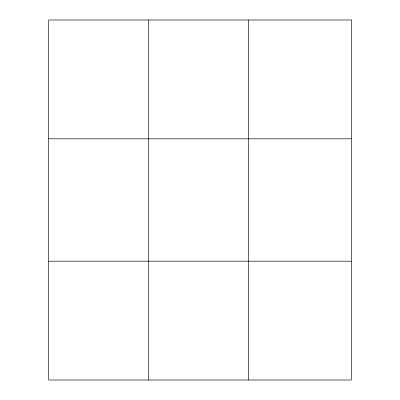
<?xml version="1.0" encoding="UTF-8"?>
<svg xmlns="http://www.w3.org/2000/svg" width="400" height="400" viewBox="0 0 400 400"><rect width="100%" height="100%" fill="white"/><g stroke="black" fill="none" stroke-linecap="round" stroke-linejoin="round"><path stroke-width="0.6" d="M248.415 380L248.415 20M48.705 138.8L351.295 138.8M48.705 261.2L351.295 261.2M148.56 20L148.56 380M351.295 20L351.295 380L48.705 380L48.705 20L351.295 20"/></g></svg>
